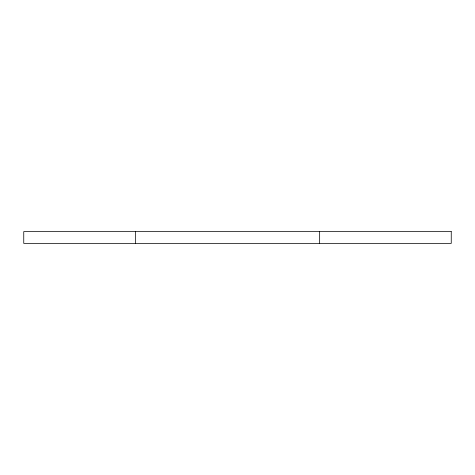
<?xml version="1.0" encoding="UTF-8"?>
<svg xmlns="http://www.w3.org/2000/svg" width="475" height="475" viewBox="0 0 475 475"><rect width="100%" height="100%" fill="white"/><g stroke="black" fill="none" stroke-linecap="round" stroke-linejoin="round"><path stroke-width="0.71" d="M319.651 231.616L319.651 243.384M135.523 231.616L135.523 243.384M451.25 231.616L23.75 231.616L23.75 243.384L451.25 243.384L451.25 231.616"/></g></svg>
